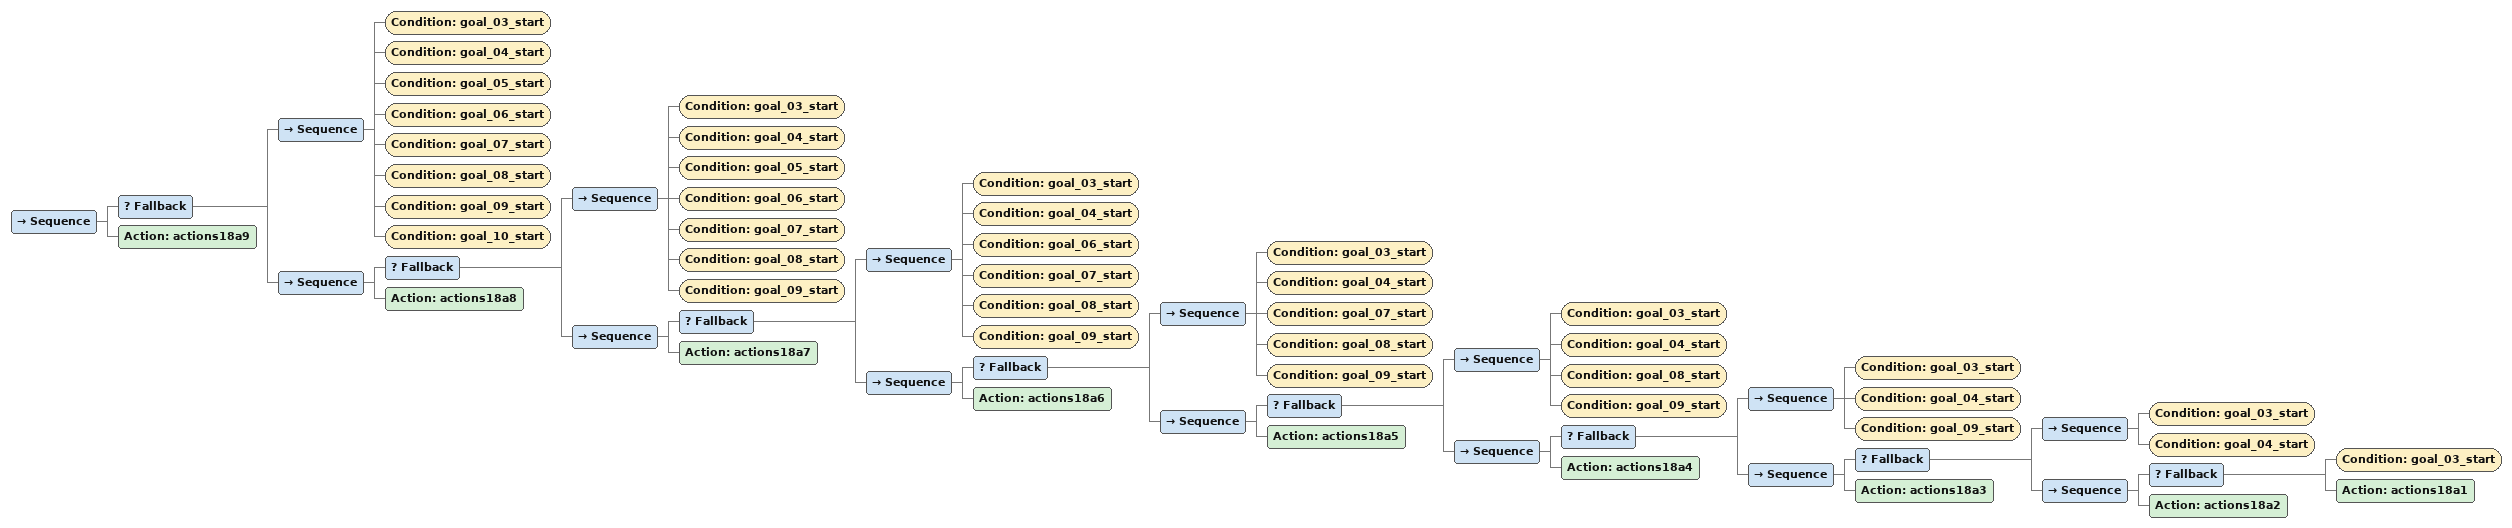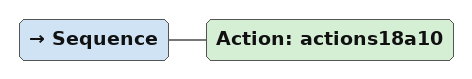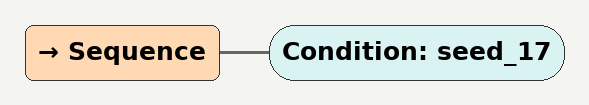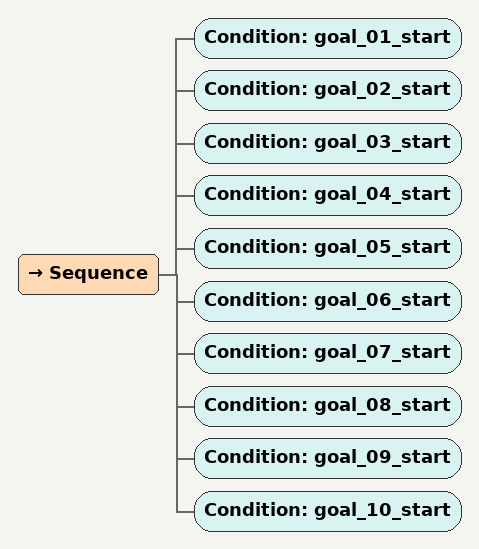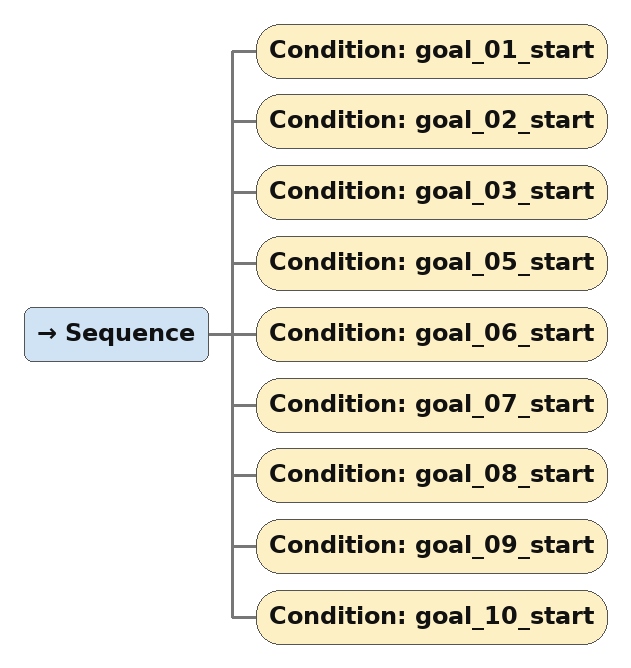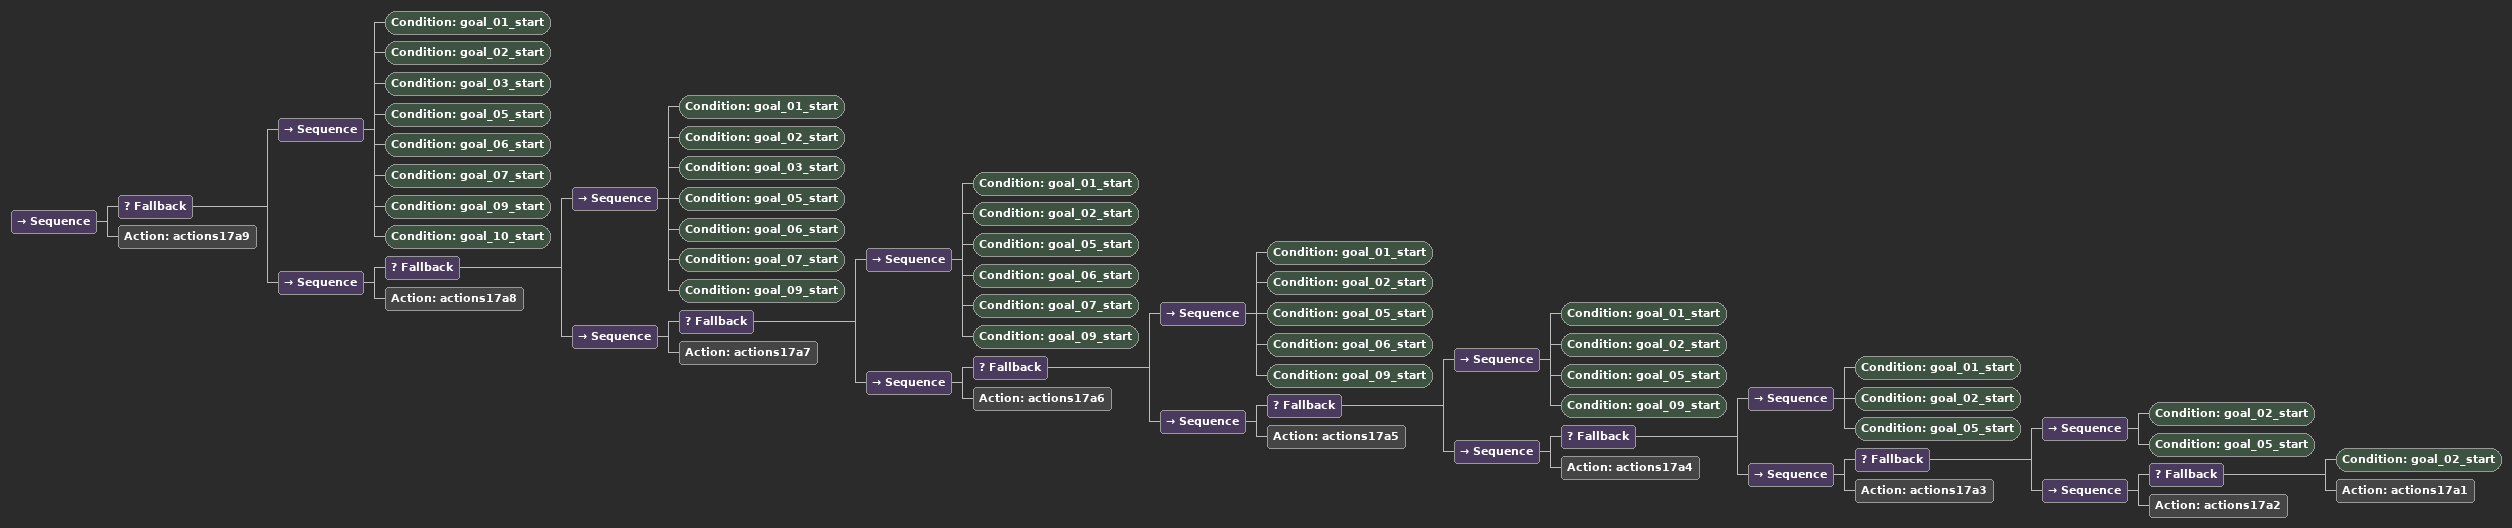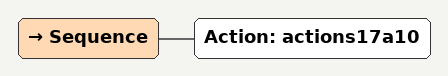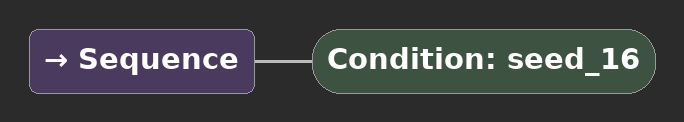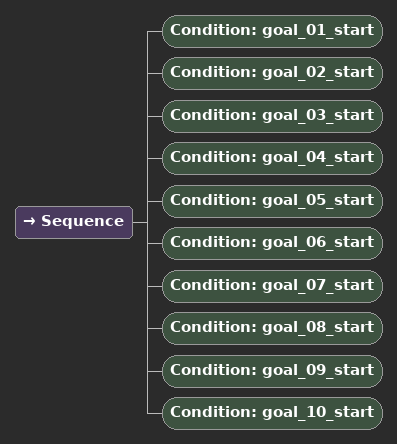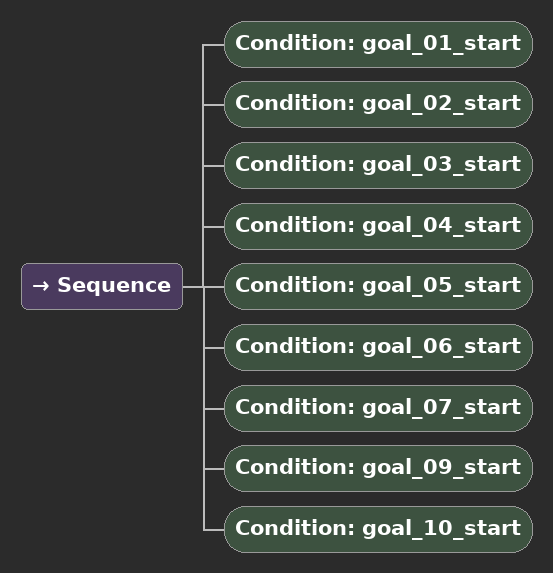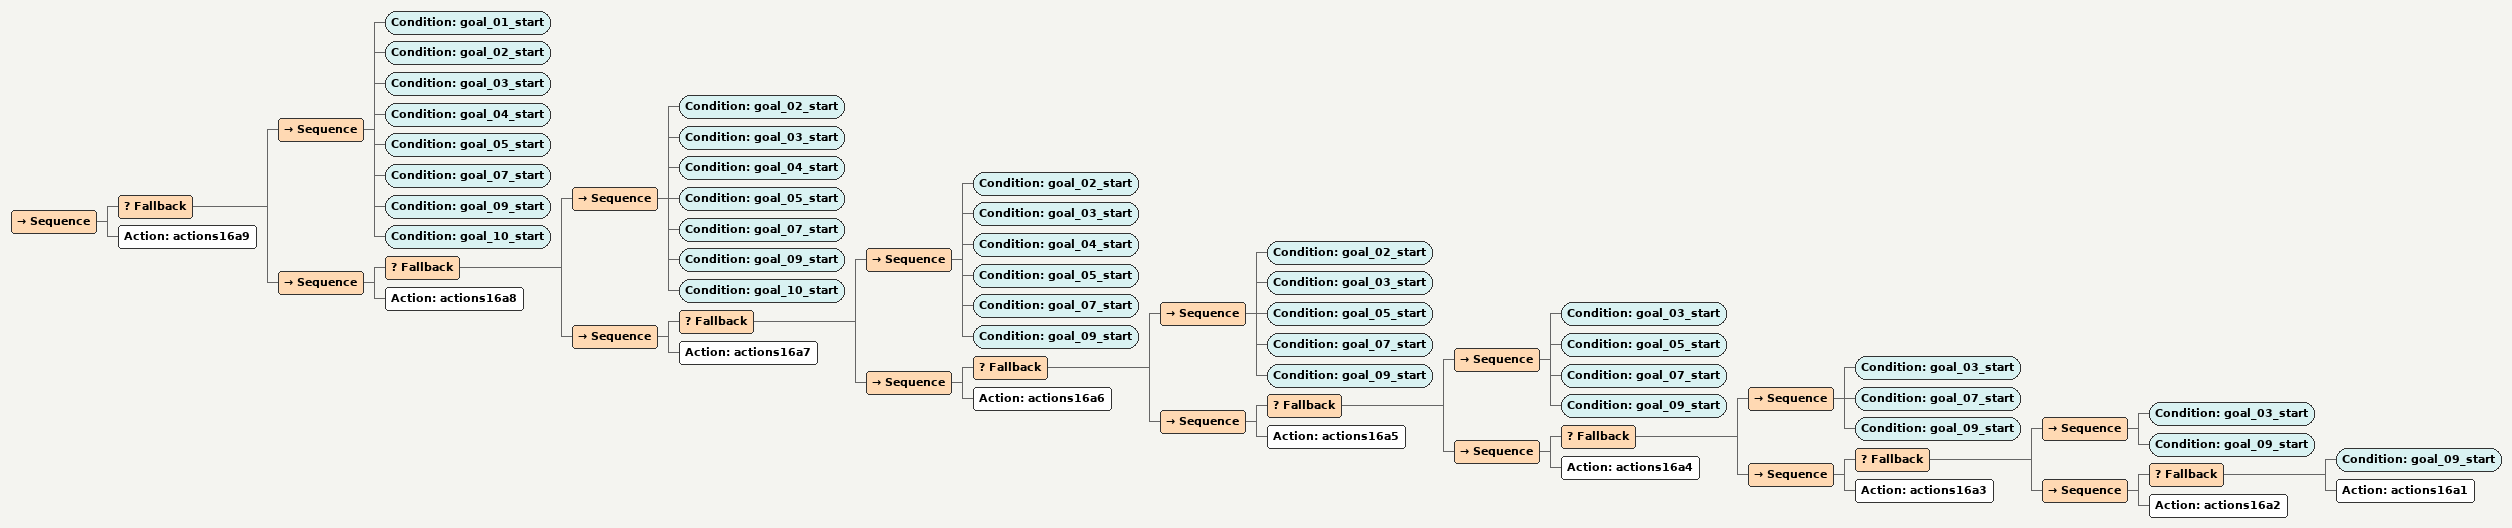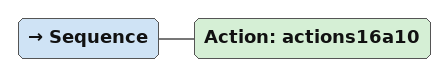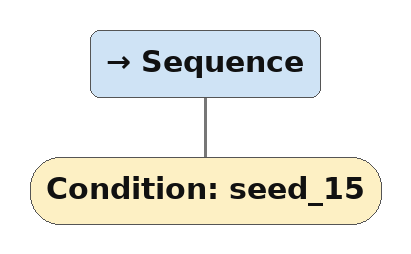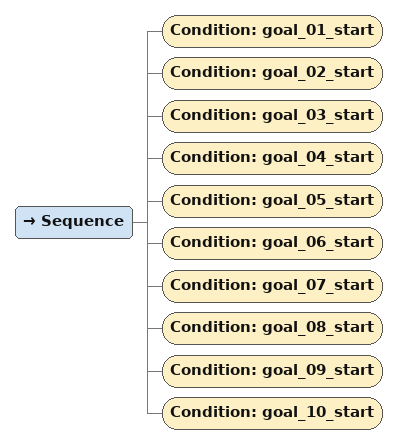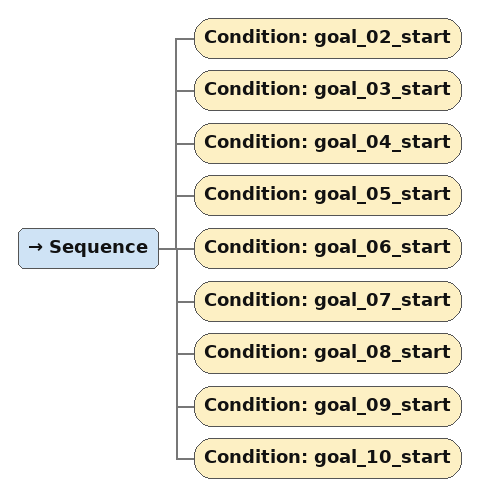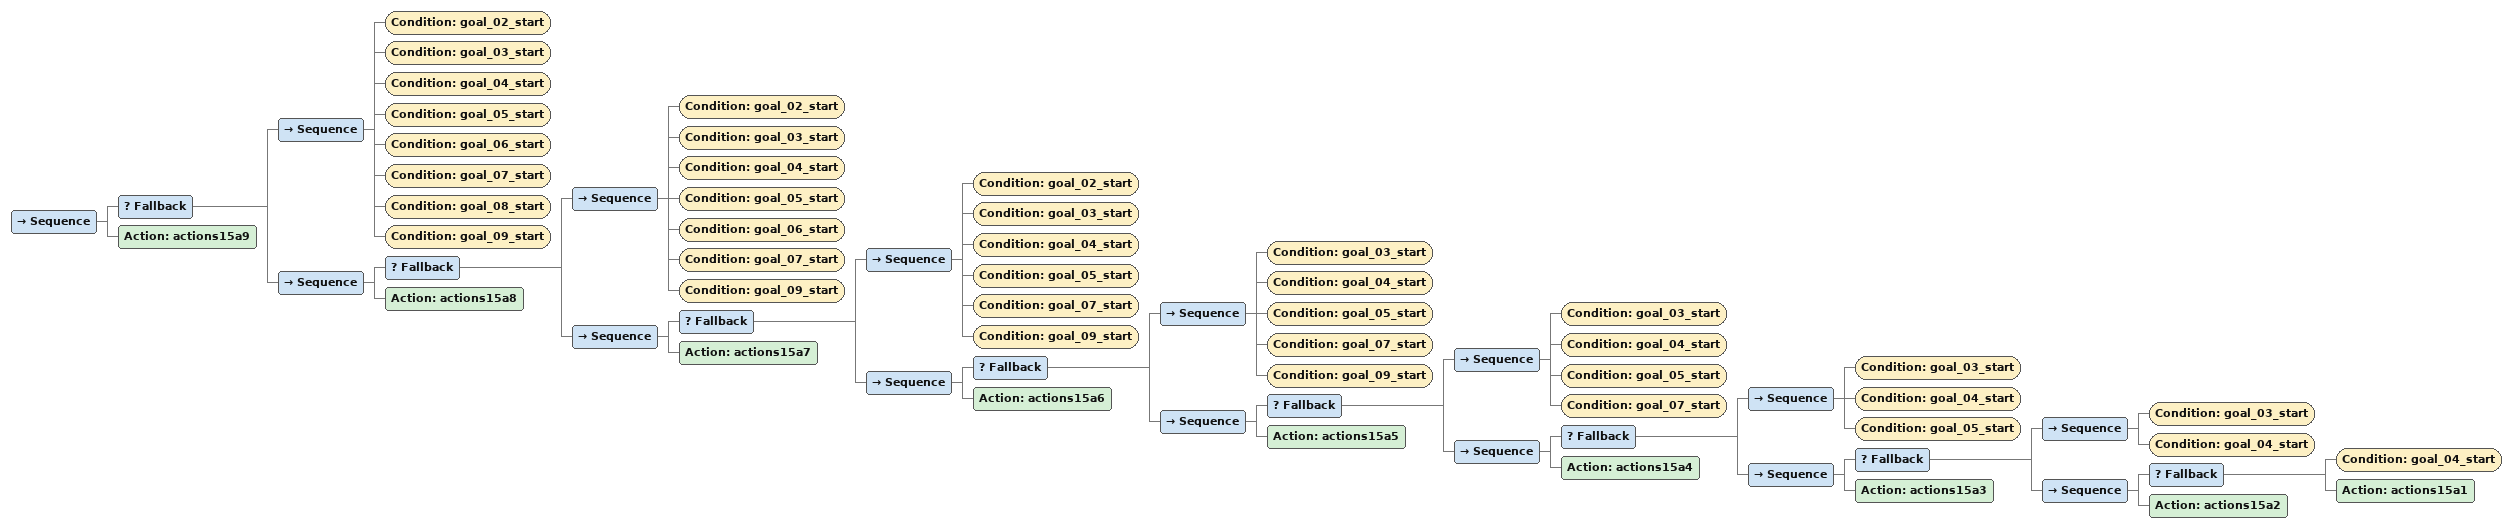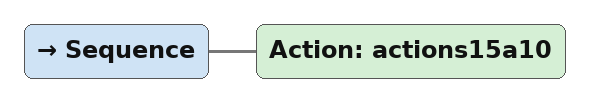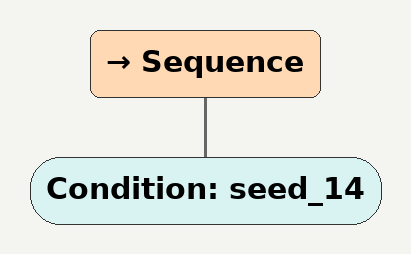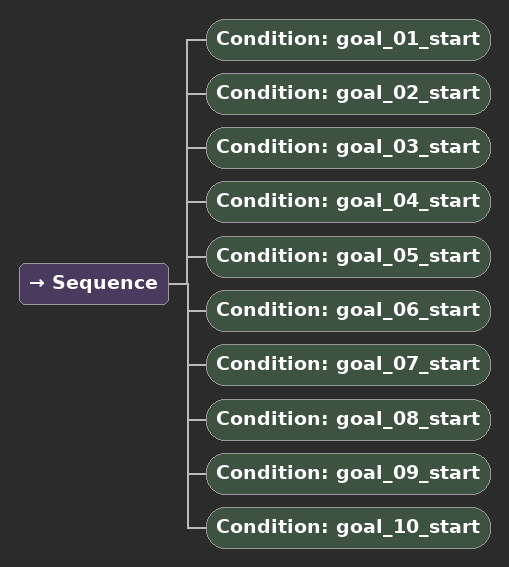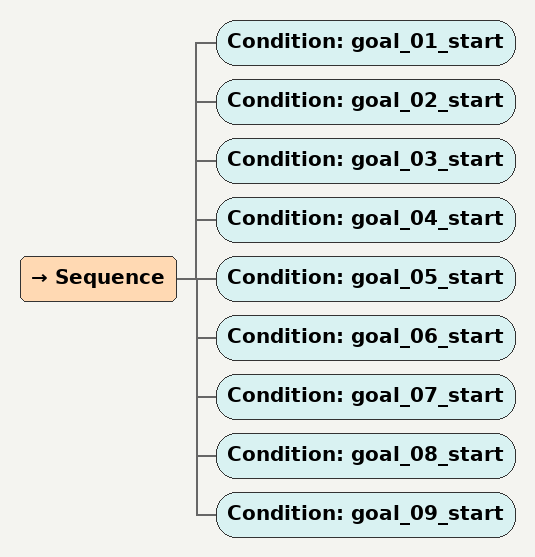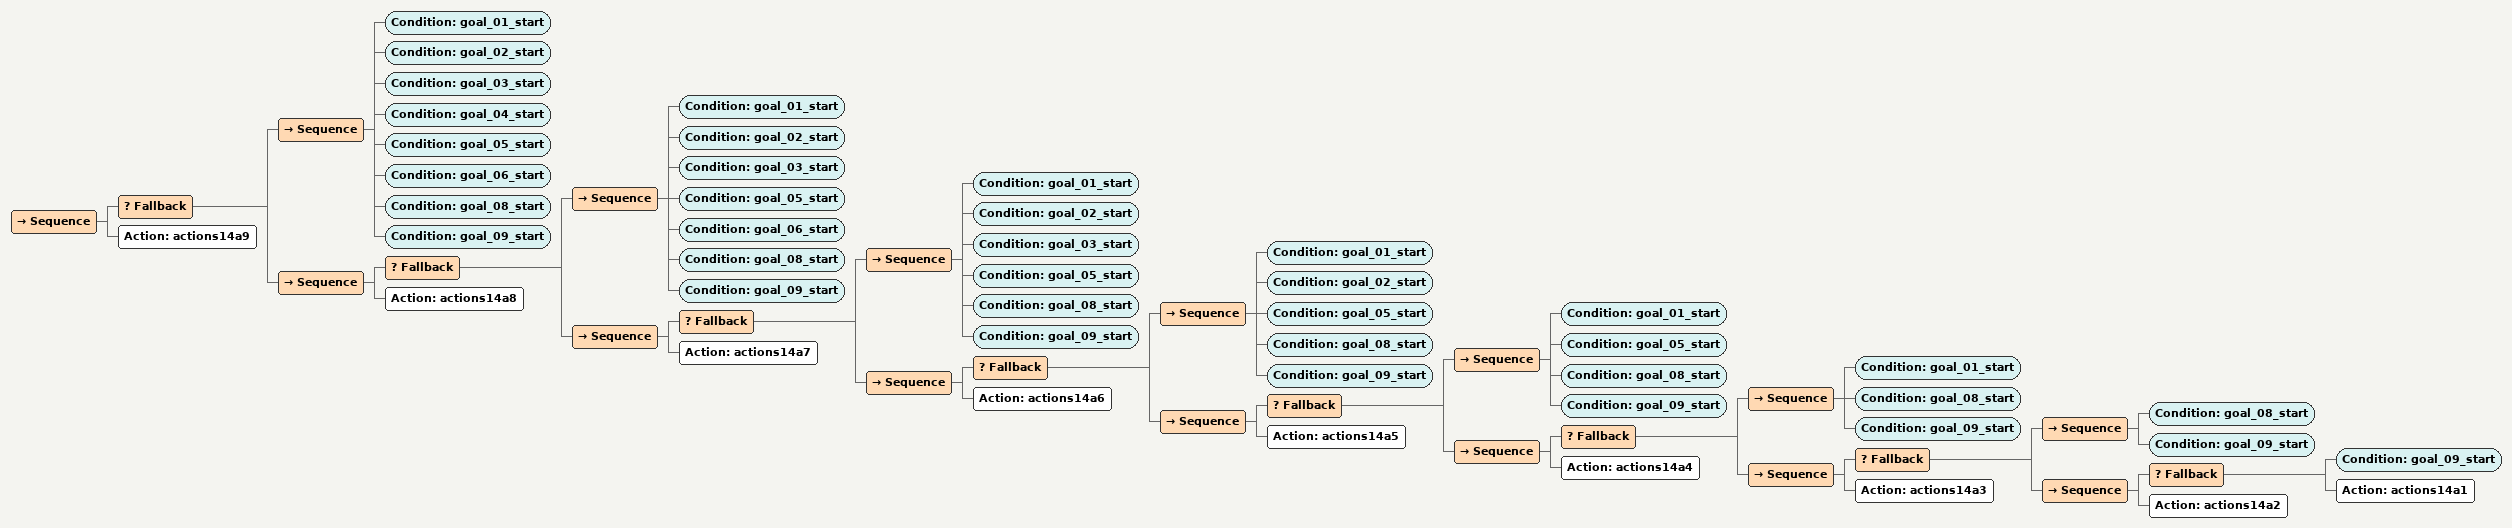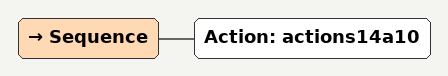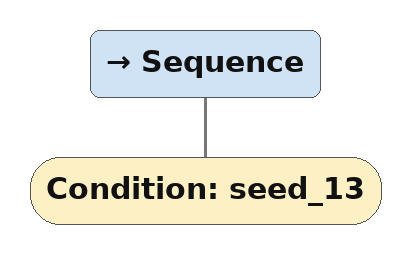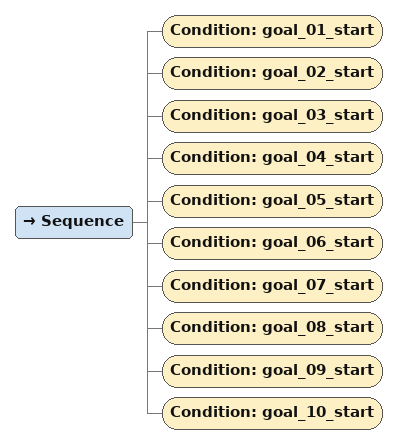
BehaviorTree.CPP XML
<Sequence><Fallback><Sequence><Condition ID="goal_03_start"/><Condition ID="goal_04_start"/><Condition ID="goal_05_start"/><Condition ID="goal_06_start"/><Condition ID="goal_07_start"/><Condition ID="goal_08_start"/><Condition ID="goal_09_start"/><Condition ID="goal_10_start"/></Sequence><Sequence><Fallback><Sequence><Condition ID="goal_03_start"/><Condition ID="goal_04_start"/><Condition ID="goal_05_start"/><Condition ID="goal_06_start"/><Condition ID="goal_07_start"/><Condition ID="goal_08_start"/><Condition ID="goal_09_start"/></Sequence><Sequence><Fallback><Sequence><Condition ID="goal_03_start"/><Condition ID="goal_04_start"/><Condition ID="goal_06_start"/><Condition ID="goal_07_start"/><Condition ID="goal_08_start"/><Condition ID="goal_09_start"/></Sequence><Sequence><Fallback><Sequence><Condition ID="goal_03_start"/><Condition ID="goal_04_start"/><Condition ID="goal_07_start"/><Condition ID="goal_08_start"/><Condition ID="goal_09_start"/></Sequence><Sequence><Fallback><Sequence><Condition ID="goal_03_start"/><Condition ID="goal_04_start"/><Condition ID="goal_08_start"/><Condition ID="goal_09_start"/></Sequence><Sequence><Fallback><Sequence><Condition ID="goal_03_start"/><Condition ID="goal_04_start"/><Condition ID="goal_09_start"/></Sequence><Sequence><Fallback><Sequence><Condition ID="goal_03_start"/><Condition ID="goal_04_start"/></Sequence><Sequence><Fallback><Condition ID="goal_03_start"/><Action ID="actions18a1"/></Fallback><Action ID="actions18a2"/></Sequence></Fallback><Action ID="actions18a3"/></Sequence></Fallback><Action ID="actions18a4"/></Sequence></Fallback><Action ID="actions18a5"/></Sequence></Fallback><Action ID="actions18a6"/></Sequence></Fallback><Action ID="actions18a7"/></Sequence></Fallback><Action ID="actions18a8"/></Sequence></Fallback><Action ID="actions18a9"/></Sequence>

<Sequence><Action ID="actions18a10"/></Sequence>

<Sequence><Condition ID="seed_17"/></Sequence>

<Sequence><Condition ID="goal_01_start"/><Condition ID="goal_02_start"/><Condition ID="goal_03_start"/><Condition ID="goal_04_start"/><Condition ID="goal_05_start"/><Condition ID="goal_06_start"/><Condition ID="goal_07_start"/><Condition ID="goal_08_start"/><Condition ID="goal_09_start"/><Condition ID="goal_10_start"/></Sequence>

<Sequence><Condition ID="goal_01_start"/><Condition ID="goal_02_start"/><Condition ID="goal_03_start"/><Condition ID="goal_05_start"/><Condition ID="goal_06_start"/><Condition ID="goal_07_start"/><Condition ID="goal_08_start"/><Condition ID="goal_09_start"/><Condition ID="goal_10_start"/></Sequence>

<Sequence><Fallback><Sequence><Condition ID="goal_01_start"/><Condition ID="goal_02_start"/><Condition ID="goal_03_start"/><Condition ID="goal_05_start"/><Condition ID="goal_06_start"/><Condition ID="goal_07_start"/><Condition ID="goal_09_start"/><Condition ID="goal_10_start"/></Sequence><Sequence><Fallback><Sequence><Condition ID="goal_01_start"/><Condition ID="goal_02_start"/><Condition ID="goal_03_start"/><Condition ID="goal_05_start"/><Condition ID="goal_06_start"/><Condition ID="goal_07_start"/><Condition ID="goal_09_start"/></Sequence><Sequence><Fallback><Sequence><Condition ID="goal_01_start"/><Condition ID="goal_02_start"/><Condition ID="goal_05_start"/><Condition ID="goal_06_start"/><Condition ID="goal_07_start"/><Condition ID="goal_09_start"/></Sequence><Sequence><Fallback><Sequence><Condition ID="goal_01_start"/><Condition ID="goal_02_start"/><Condition ID="goal_05_start"/><Condition ID="goal_06_start"/><Condition ID="goal_09_start"/></Sequence><Sequence><Fallback><Sequence><Condition ID="goal_01_start"/><Condition ID="goal_02_start"/><Condition ID="goal_05_start"/><Condition ID="goal_09_start"/></Sequence><Sequence><Fallback><Sequence><Condition ID="goal_01_start"/><Condition ID="goal_02_start"/><Condition ID="goal_05_start"/></Sequence><Sequence><Fallback><Sequence><Condition ID="goal_02_start"/><Condition ID="goal_05_start"/></Sequence><Sequence><Fallback><Condition ID="goal_02_start"/><Action ID="actions17a1"/></Fallback><Action ID="actions17a2"/></Sequence></Fallback><Action ID="actions17a3"/></Sequence></Fallback><Action ID="actions17a4"/></Sequence></Fallback><Action ID="actions17a5"/></Sequence></Fallback><Action ID="actions17a6"/></Sequence></Fallback><Action ID="actions17a7"/></Sequence></Fallback><Action ID="actions17a8"/></Sequence></Fallback><Action ID="actions17a9"/></Sequence>

<Sequence><Action ID="actions17a10"/></Sequence>

<Sequence><Condition ID="seed_16"/></Sequence>

<Sequence><Condition ID="goal_01_start"/><Condition ID="goal_02_start"/><Condition ID="goal_03_start"/><Condition ID="goal_04_start"/><Condition ID="goal_05_start"/><Condition ID="goal_06_start"/><Condition ID="goal_07_start"/><Condition ID="goal_08_start"/><Condition ID="goal_09_start"/><Condition ID="goal_10_start"/></Sequence>

<Sequence><Condition ID="goal_01_start"/><Condition ID="goal_02_start"/><Condition ID="goal_03_start"/><Condition ID="goal_04_start"/><Condition ID="goal_05_start"/><Condition ID="goal_06_start"/><Condition ID="goal_07_start"/><Condition ID="goal_09_start"/><Condition ID="goal_10_start"/></Sequence>

<Sequence><Fallback><Sequence><Condition ID="goal_01_start"/><Condition ID="goal_02_start"/><Condition ID="goal_03_start"/><Condition ID="goal_04_start"/><Condition ID="goal_05_start"/><Condition ID="goal_07_start"/><Condition ID="goal_09_start"/><Condition ID="goal_10_start"/></Sequence><Sequence><Fallback><Sequence><Condition ID="goal_02_start"/><Condition ID="goal_03_start"/><Condition ID="goal_04_start"/><Condition ID="goal_05_start"/><Condition ID="goal_07_start"/><Condition ID="goal_09_start"/><Condition ID="goal_10_start"/></Sequence><Sequence><Fallback><Sequence><Condition ID="goal_02_start"/><Condition ID="goal_03_start"/><Condition ID="goal_04_start"/><Condition ID="goal_05_start"/><Condition ID="goal_07_start"/><Condition ID="goal_09_start"/></Sequence><Sequence><Fallback><Sequence><Condition ID="goal_02_start"/><Condition ID="goal_03_start"/><Condition ID="goal_05_start"/><Condition ID="goal_07_start"/><Condition ID="goal_09_start"/></Sequence><Sequence><Fallback><Sequence><Condition ID="goal_03_start"/><Condition ID="goal_05_start"/><Condition ID="goal_07_start"/><Condition ID="goal_09_start"/></Sequence><Sequence><Fallback><Sequence><Condition ID="goal_03_start"/><Condition ID="goal_07_start"/><Condition ID="goal_09_start"/></Sequence><Sequence><Fallback><Sequence><Condition ID="goal_03_start"/><Condition ID="goal_09_start"/></Sequence><Sequence><Fallback><Condition ID="goal_09_start"/><Action ID="actions16a1"/></Fallback><Action ID="actions16a2"/></Sequence></Fallback><Action ID="actions16a3"/></Sequence></Fallback><Action ID="actions16a4"/></Sequence></Fallback><Action ID="actions16a5"/></Sequence></Fallback><Action ID="actions16a6"/></Sequence></Fallback><Action ID="actions16a7"/></Sequence></Fallback><Action ID="actions16a8"/></Sequence></Fallback><Action ID="actions16a9"/></Sequence>

<Sequence><Action ID="actions16a10"/></Sequence>

<Sequence><Condition ID="seed_15"/></Sequence>

<Sequence><Condition ID="goal_01_start"/><Condition ID="goal_02_start"/><Condition ID="goal_03_start"/><Condition ID="goal_04_start"/><Condition ID="goal_05_start"/><Condition ID="goal_06_start"/><Condition ID="goal_07_start"/><Condition ID="goal_08_start"/><Condition ID="goal_09_start"/><Condition ID="goal_10_start"/></Sequence>

<Sequence><Condition ID="goal_02_start"/><Condition ID="goal_03_start"/><Condition ID="goal_04_start"/><Condition ID="goal_05_start"/><Condition ID="goal_06_start"/><Condition ID="goal_07_start"/><Condition ID="goal_08_start"/><Condition ID="goal_09_start"/><Condition ID="goal_10_start"/></Sequence>

<Sequence><Fallback><Sequence><Condition ID="goal_02_start"/><Condition ID="goal_03_start"/><Condition ID="goal_04_start"/><Condition ID="goal_05_start"/><Condition ID="goal_06_start"/><Condition ID="goal_07_start"/><Condition ID="goal_08_start"/><Condition ID="goal_09_start"/></Sequence><Sequence><Fallback><Sequence><Condition ID="goal_02_start"/><Condition ID="goal_03_start"/><Condition ID="goal_04_start"/><Condition ID="goal_05_start"/><Condition ID="goal_06_start"/><Condition ID="goal_07_start"/><Condition ID="goal_09_start"/></Sequence><Sequence><Fallback><Sequence><Condition ID="goal_02_start"/><Condition ID="goal_03_start"/><Condition ID="goal_04_start"/><Condition ID="goal_05_start"/><Condition ID="goal_07_start"/><Condition ID="goal_09_start"/></Sequence><Sequence><Fallback><Sequence><Condition ID="goal_03_start"/><Condition ID="goal_04_start"/><Condition ID="goal_05_start"/><Condition ID="goal_07_start"/><Condition ID="goal_09_start"/></Sequence><Sequence><Fallback><Sequence><Condition ID="goal_03_start"/><Condition ID="goal_04_start"/><Condition ID="goal_05_start"/><Condition ID="goal_07_start"/></Sequence><Sequence><Fallback><Sequence><Condition ID="goal_03_start"/><Condition ID="goal_04_start"/><Condition ID="goal_05_start"/></Sequence><Sequence><Fallback><Sequence><Condition ID="goal_03_start"/><Condition ID="goal_04_start"/></Sequence><Sequence><Fallback><Condition ID="goal_04_start"/><Action ID="actions15a1"/></Fallback><Action ID="actions15a2"/></Sequence></Fallback><Action ID="actions15a3"/></Sequence></Fallback><Action ID="actions15a4"/></Sequence></Fallback><Action ID="actions15a5"/></Sequence></Fallback><Action ID="actions15a6"/></Sequence></Fallback><Action ID="actions15a7"/></Sequence></Fallback><Action ID="actions15a8"/></Sequence></Fallback><Action ID="actions15a9"/></Sequence>

<Sequence><Action ID="actions15a10"/></Sequence>

<Sequence><Condition ID="seed_14"/></Sequence>

<Sequence><Condition ID="goal_01_start"/><Condition ID="goal_02_start"/><Condition ID="goal_03_start"/><Condition ID="goal_04_start"/><Condition ID="goal_05_start"/><Condition ID="goal_06_start"/><Condition ID="goal_07_start"/><Condition ID="goal_08_start"/><Condition ID="goal_09_start"/><Condition ID="goal_10_start"/></Sequence>

<Sequence><Condition ID="goal_01_start"/><Condition ID="goal_02_start"/><Condition ID="goal_03_start"/><Condition ID="goal_04_start"/><Condition ID="goal_05_start"/><Condition ID="goal_06_start"/><Condition ID="goal_07_start"/><Condition ID="goal_08_start"/><Condition ID="goal_09_start"/></Sequence>

<Sequence><Fallback><Sequence><Condition ID="goal_01_start"/><Condition ID="goal_02_start"/><Condition ID="goal_03_start"/><Condition ID="goal_04_start"/><Condition ID="goal_05_start"/><Condition ID="goal_06_start"/><Condition ID="goal_08_start"/><Condition ID="goal_09_start"/></Sequence><Sequence><Fallback><Sequence><Condition ID="goal_01_start"/><Condition ID="goal_02_start"/><Condition ID="goal_03_start"/><Condition ID="goal_05_start"/><Condition ID="goal_06_start"/><Condition ID="goal_08_start"/><Condition ID="goal_09_start"/></Sequence><Sequence><Fallback><Sequence><Condition ID="goal_01_start"/><Condition ID="goal_02_start"/><Condition ID="goal_03_start"/><Condition ID="goal_05_start"/><Condition ID="goal_08_start"/><Condition ID="goal_09_start"/></Sequence><Sequence><Fallback><Sequence><Condition ID="goal_01_start"/><Condition ID="goal_02_start"/><Condition ID="goal_05_start"/><Condition ID="goal_08_start"/><Condition ID="goal_09_start"/></Sequence><Sequence><Fallback><Sequence><Condition ID="goal_01_start"/><Condition ID="goal_05_start"/><Condition ID="goal_08_start"/><Condition ID="goal_09_start"/></Sequence><Sequence><Fallback><Sequence><Condition ID="goal_01_start"/><Condition ID="goal_08_start"/><Condition ID="goal_09_start"/></Sequence><Sequence><Fallback><Sequence><Condition ID="goal_08_start"/><Condition ID="goal_09_start"/></Sequence><Sequence><Fallback><Condition ID="goal_09_start"/><Action ID="actions14a1"/></Fallback><Action ID="actions14a2"/></Sequence></Fallback><Action ID="actions14a3"/></Sequence></Fallback><Action ID="actions14a4"/></Sequence></Fallback><Action ID="actions14a5"/></Sequence></Fallback><Action ID="actions14a6"/></Sequence></Fallback><Action ID="actions14a7"/></Sequence></Fallback><Action ID="actions14a8"/></Sequence></Fallback><Action ID="actions14a9"/></Sequence>

<Sequence><Action ID="actions14a10"/></Sequence>

<Sequence><Condition ID="seed_13"/></Sequence>

<Sequence><Condition ID="goal_01_start"/><Condition ID="goal_02_start"/><Condition ID="goal_03_start"/><Condition ID="goal_04_start"/><Condition ID="goal_05_start"/><Condition ID="goal_06_start"/><Condition ID="goal_07_start"/><Condition ID="goal_08_start"/><Condition ID="goal_09_start"/><Condition ID="goal_10_start"/></Sequence>
